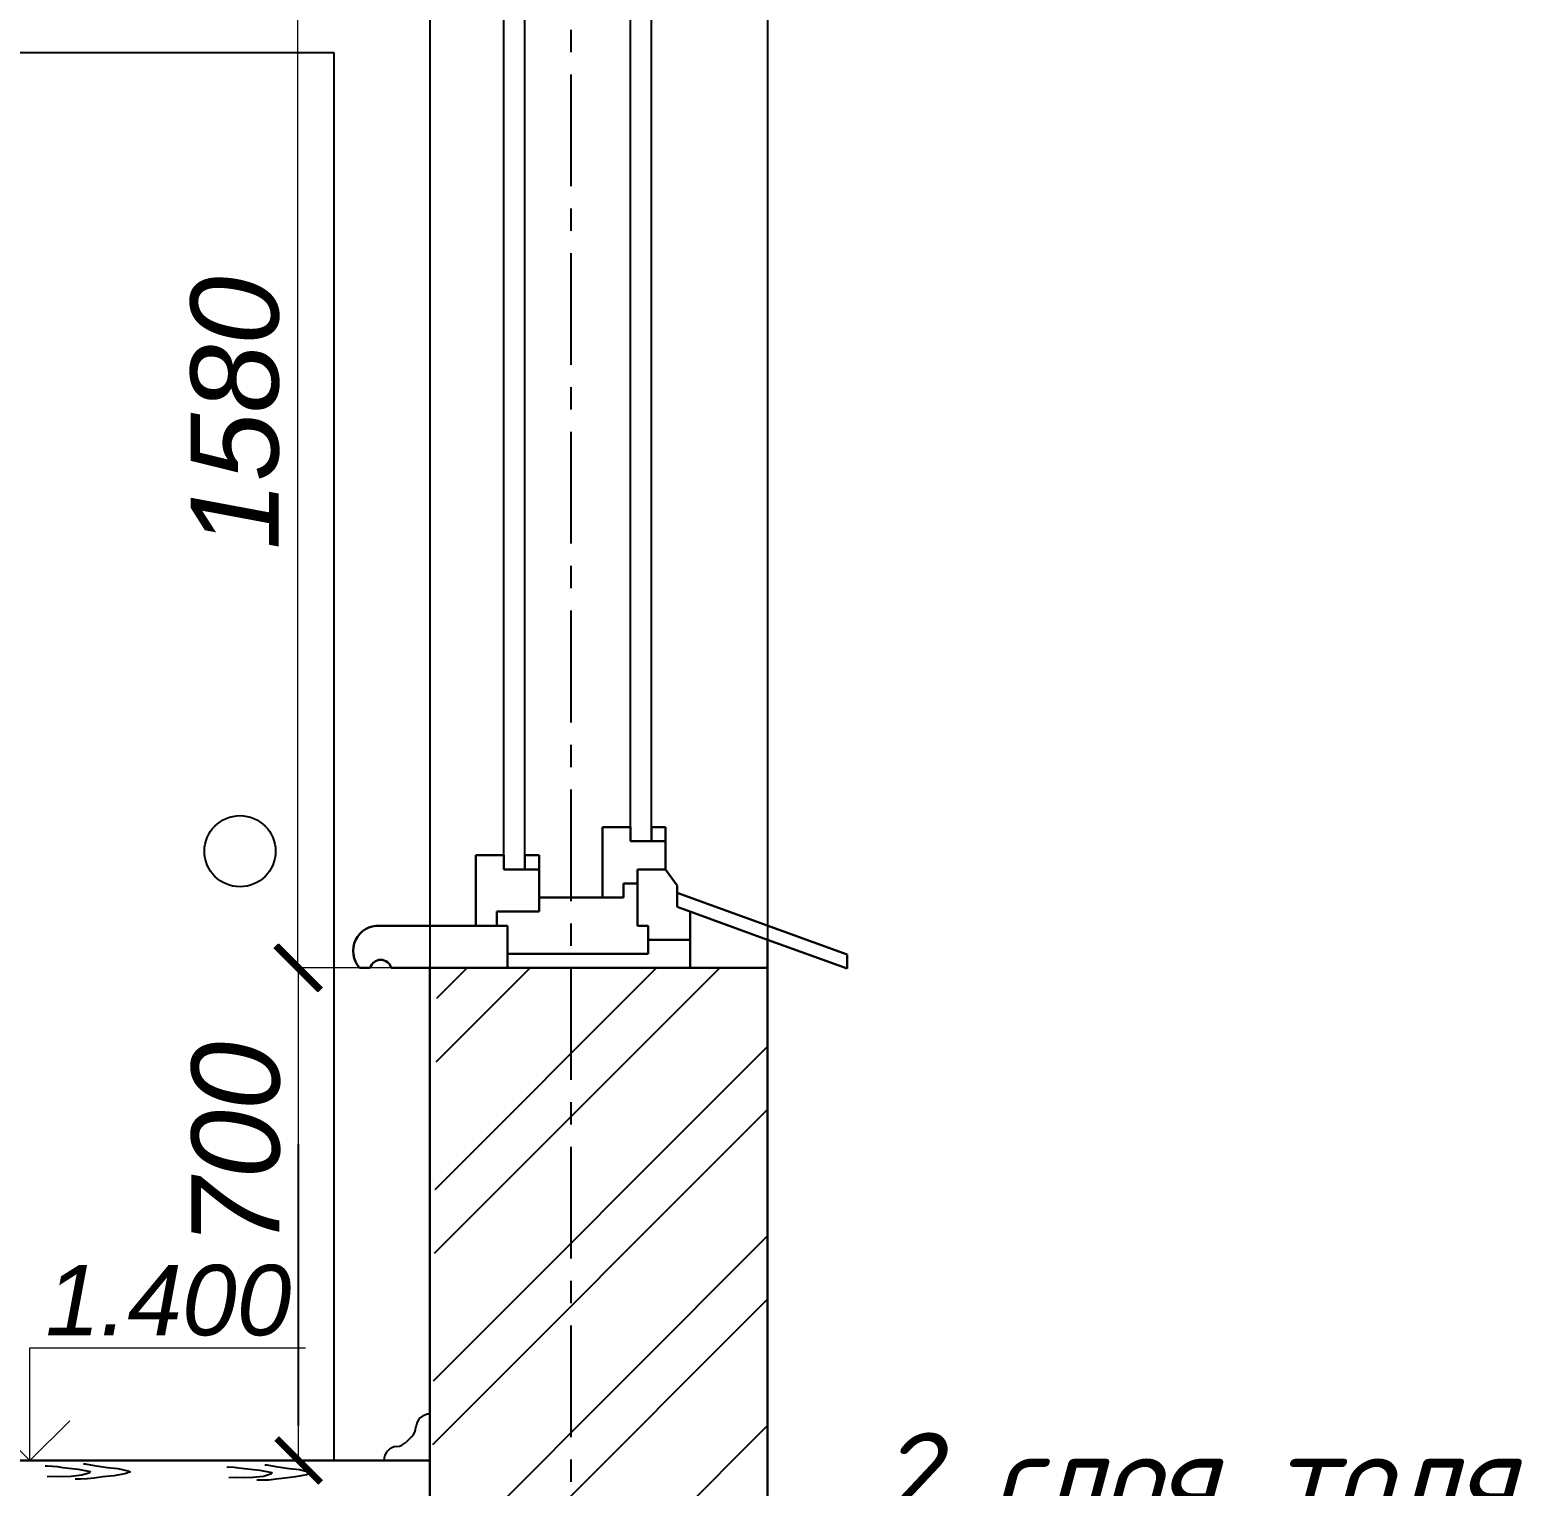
# Model space of a CAD drawing. Header units: millimetres. Extents: x 84778 to 227326, y -44398 to 146312.
# Drawn here: x 203114 to 207356, y -4874 to -735 of the extents above; entities that cross this region are included whole.
import ezdxf

# ---------------------------------------------------------------- set-up
doc = ezdxf.new("R2010")
doc.units = ezdxf.units.MM
doc.header["$LTSCALE"] = 10
doc.linetypes.add('CENTER', pattern=[50.8, 31.75, -6.35, 6.35, -6.35])
doc.linetypes.add('DASHED', pattern=[19.05, 12.7, -6.35])
for name, color, linetype in [('Осевая', 7, 'CENTER'), ('Размерная', 7, 'Continuous'), ('Штриховка', 7, 'DASHED')]:
    doc.layers.add(name, color=color, linetype=linetype)
for name, color, linetype, lineweight in [('Основная', 7, 'Continuous', 30), ('основной', 7, 'Continuous', 30), ('Тонкая', 7, 'Continuous', 25)]:
    doc.layers.add(name, color=color, linetype=linetype, lineweight=lineweight)
doc.styles.add('Isocpeur', font='isocpeui.ttf')
doc.styles.add('STIL 888', font='ARIALI.TTF')

# ---------------------------------------------------------------- blocks, each defined once
blk = doc.blocks.new('_ArchTick')
at = {"color": 0, "linetype": 'ByBlock', "const_width": 0.15}
blk.add_lwpolyline([(-0.5, -0.5), (0.5, 0.5)], dxfattribs=at)

msp = doc.modelspace()

# ---------------------------------------------------------------- linework, layer by layer
for p, q in [((202379.6, -799.4), (203978, -799.4)), ((203978, -799.4), (203978, -4801.4)), ((203878.1, -4701.5), (203878.1, -3902.3)), ((203978, -4801.4), (202384.4, -4801.4))]:
    msp.add_line(p, q)
msp.add_circle((203711.6, -3069.8), 101.1)
at = {"layer": 'Осевая'}
msp.add_line((204651.6, 6250), (204651.6, -15039.6), dxfattribs=at)
at = {"layer": 'Основная', "lineweight": 30}
for p, q in [((204741.6, -3001.4), (204821.6, -3001.4)), ((204741.6, -3201.4), (204741.6, -3001.4)), ((204821.6, -3001.4), (204821.6, -3041.4)), ((204881.6, -3001.4), (204921.6, -3001.4)), ((204881.6, -3041.4), (204881.6, -3001.4)), ((204921.6, -3001.4), (204921.6, -3121.4)), ((204821.6, -3041.4), (204921.6, -3041.4)), ((204381.6, -3281.4), (204381.6, -3081.4)), ((204381.6, -3081.4), (204461.6, -3081.4)), ((204461.6, -3081.4), (204461.6, -3121.4)), ((204521.6, -3081.4), (204561.6, -3081.4)), ((204521.6, -3121.4), (204521.6, -3081.4)), ((204561.6, -3081.4), (204561.6, -3201.4)), ((204461.6, -3121.4), (204561.6, -3121.4)), ((204921.6, -3121.4), (204841.6, -3121.4)), ((204841.6, -3161.4), (204841.6, -3121.4)), ((204954, -3167.7), (204921.6, -3121.4)), ((204801.6, -3161.4), (204801.6, -3201.4)), ((204841.6, -3161.4), (204801.6, -3161.4)), ((204841.6, -3281.4), (204841.6, -3161.4)), ((204954, -3187.7), (204954, -3167.7)), ((204801.6, -3201.4), (204561.6, -3201.4)), ((204561.6, -3201.4), (204561.6, -3241.4)), ((204954, -3227.7), (204954, -3187.7)), ((205437.3, -3363.5), (204954, -3187.7)), ((204441.6, -3241.4), (204441.6, -3281.4)), ((204561.6, -3241.4), (204441.6, -3241.4)), ((204954, -3227.7), (205211.6, -3321.4)), ((204991.6, -3321.4), (204991.6, -3241.4)), ((204251.6, -3281.4), (204108.7, -3281.4)), ((204471.6, -3281.4), (204251.6, -3281.4)), ((204471.6, -3401.4), (204471.6, -3281.4)), ((204871.6, -3281.4), (204841.6, -3281.4)), ((204871.6, -3361.4), (204871.6, -3281.4)), ((204871.6, -3321.4), (204991.6, -3321.4)), ((204991.6, -3321.4), (204991.6, -3401.4)), ((205211.6, -3321.4), (205437.3, -3403.5)), ((205211.6, -3401.4), (205211.6, -3321.4)), ((204471.6, -3361.4), (204871.6, -3361.4)), ((205437.3, -3403.5), (205437.3, -3363.5)), ((204081.6, -3401.4), (204051.6, -3401.4)), ((204271.6, -3401.4), (204141.6, -3401.4)), ((204251.6, -3401.4), (205211.6, -3401.4))]:
    msp.add_line(p, q, dxfattribs=at)
at = {"layer": 'Основная', "lineweight": 30, "ltscale": 0.5}
for p, q in [((204251.6, -3401.4), (204522.6, -3401.4)), ((204546.6, -3401.4), (204897.6, -3401.4))]:
    msp.add_line(p, q, dxfattribs=at)
at = {"layer": 'Основная', "ltscale": 50}
msp.add_line((204251.6, -3401.4), (205211.6, -3401.4), dxfattribs=at)
at = {"layer": 'Основная', "linetype": 'ByBlock', "lineweight": 30, "ltscale": 0.5}
msp.add_line((205211.6, -3401.4), (204251.6, -3401.4), dxfattribs=at)
at = {"layer": 'Основная', "lineweight": 30, "ltscale": 50}
msp.add_line((205211.6, -3401.4), (204251.6, -3401.4), dxfattribs=at)
at = {"layer": 'Основная', "lineweight": 30}
for centre, radius, start, end in [((204105.1, -3353.3), 72, 87.1519, 221.9122), ((204111.6, -3409.6), 31.1, 15.276, 164.724)]:
    msp.add_arc(centre, radius, start, end, dxfattribs=at)
at = {"layer": 'основной', "ltscale": 50}
for p, q in [((204251.6, -5700.8), (204251.6, -3401.4)), ((205211.6, -5700.8), (205211.6, -3401.4)), ((201831.6, -4801.4), (204251.6, -4801.4))]:
    msp.add_line(p, q, dxfattribs=at)
at = {"layer": 'Размерная', "linetype": 'ByBlock', "lineweight": 0, "ltscale": 1000}
for p, q in [((203875.6, -3401.4), (203875.6, -241.4)), ((204250.9, -3401.4), (203874.3, -3401.4)), ((204270.9, -3401.4), (203876.8, -3401.4)), ((203878.1, -4801.4), (203878.1, -3401.4)), ((204250.9, -4801.4), (203876.8, -4801.4))]:
    msp.add_line(p, q, dxfattribs=at)
at = {"layer": 'Размерная', "linetype": 'ByBlock', "lineweight": 20}
for p, q in [((203114.3, -4801.4), (203114.3, -4481.4)), ((203114.3, -4481.4), (203897.8, -4481.4)), ((203001.2, -4688.3), (203114.3, -4801.4)), ((203227.4, -4688.3), (203114.3, -4801.4))]:
    msp.add_line(p, q, dxfattribs=at)
at = {"layer": 'Тонкая', "linetype": 'Continuous', "ltscale": 1000}
for p, q in [((204251.6, -241.4), (204251.6, -3401.4)), ((205211.6, -401.4), (205211.6, -3321.4)), ((204521.6, -3081.4), (204521.6, -506.5)), ((204461.6, -3081.4), (204461.6, -531.4)), ((204821.6, -3001.4), (204821.6, -671.4)), ((204881.6, -3001.4), (204881.6, -662.6))]:
    msp.add_line(p, q, dxfattribs=at)
at = {"layer": 'Тонкая', "ltscale": 1000}
for p, q in [((204264.5, -4212.4), (205075.5, -3401.4)), ((204266.1, -4031.2), (204895.9, -3401.4)), ((204269.2, -3668.8), (204536.7, -3401.4)), ((204270.8, -3487.6), (204357.1, -3401.4)), ((204261.4, -4574.7), (205211.6, -3624.5)), ((204259.8, -4755.9), (205211.6, -3804.1)), ((204256.6, -5118.3), (205211.6, -4163.3)), ((204255.1, -5299.5), (205211.6, -4342.9)), ((204251.9, -5661.8), (205211.6, -4702.2))]:
    msp.add_line(p, q, dxfattribs=at)
at = {"layer": 'Тонкая', "lineweight": -2}
msp.add_line((204200, -4733), (204183.1, -4749.9), dxfattribs=at)
for centre, start, end in [((204171.7, -4704.7), 315, 356.6268), ((204251.6, -4709.4), 90, 176.6268), ((204154.8, -4721.6), 274.2965, 315), ((204160.8, -4801.4), 94.2965, 180)]:
    msp.add_arc(centre, 40, start, end, dxfattribs=at)
at = {"layer": 'Штриховка', "linetype": 'Continuous', "ltscale": 1000}
for p, q in [((203158.1, -4816.9), (203163, -4816.4)), ((203163, -4816.4), (203178.7, -4817.4)), ((203178.7, -4817.4), (203191.5, -4818.9)), ((203191.5, -4818.9), (203208.2, -4821.3)), ((203208.2, -4821.3), (203224.9, -4823.3)), ((203224.9, -4823.3), (203251.9, -4825.8)), ((203251.9, -4825.8), (203285.3, -4832.6)), ((203284.8, -4836.1), (203261.7, -4843.4)), ((203266.2, -4810.6), (203271.6, -4811)), ((203271.6, -4811), (203297.1, -4815.5)), ((203285.3, -4832.6), (203284.8, -4836.1)), ((203297.1, -4815.5), (203334.9, -4820.9)), ((203334.9, -4820.9), (203363.9, -4824.3)), ((203363.9, -4824.3), (203392.4, -4831.2)), ((203400.2, -4833.6), (203384, -4839.5)), ((203392.4, -4831.2), (203400.2, -4833.6)), ((203674.6, -4820), (203679.5, -4819.6)), ((203679.5, -4819.6), (203695.2, -4820.5)), ((203695.2, -4820.5), (203707.9, -4822)), ((203707.9, -4822), (203724.6, -4824.5)), ((203724.6, -4824.5), (203741.3, -4826.4)), ((203741.3, -4826.4), (203768.4, -4828.9)), ((203768.4, -4828.9), (203801.8, -4835.8)), ((203782.6, -4813.7), (203788, -4814.2)), ((203788, -4814.2), (203813.5, -4818.6)), ((203801.8, -4835.8), (203801.3, -4839.2)), ((203813.5, -4818.6), (203851.4, -4824)), ((203851.4, -4824), (203880.3, -4827.4)), ((203880.3, -4827.4), (203908.8, -4834.3)), ((203908.8, -4834.3), (203916.7, -4836.7)), ((203183.1, -4846.9), (203163.5, -4847.8)), ((203205.3, -4847.4), (203183.1, -4846.9)), ((203231.8, -4846.9), (203205.3, -4847.4)), ((203261.7, -4843.4), (203231.8, -4846.9)), ((203258.3, -4854.7), (203243.1, -4854.7)), ((203277, -4853.7), (203258.3, -4854.7)), ((203297.1, -4851.8), (203277, -4853.7)), ((203322.1, -4848.3), (203297.1, -4851.8)), ((203352.6, -4844.9), (203322.1, -4848.3)), ((203384, -4839.5), (203352.6, -4844.9)), ((203699.6, -4850), (203680, -4851)), ((203721.7, -4850.5), (203699.6, -4850)), ((203748.2, -4850), (203721.7, -4850.5)), ((203778.2, -4846.5), (203748.2, -4850)), ((203774.7, -4857.8), (203759.5, -4857.8)), ((203793.4, -4856.9), (203774.7, -4857.8)), ((203801.3, -4839.2), (203778.2, -4846.5)), ((203813.5, -4854.9), (203793.4, -4856.9)), ((203838.6, -4851.5), (203813.5, -4854.9)), ((203869, -4848), (203838.6, -4851.5)), ((203900.5, -4842.6), (203869, -4848)), ((203916.7, -4836.7), (203900.5, -4842.6))]:
    msp.add_line(p, q, dxfattribs=at)

# ---------------------------------------------------------------- block references
at = {"layer": 'Размерная', "linetype": 'ByBlock', "lineweight": 0, "ltscale": 1000, "xscale": 125, "yscale": 125, "zscale": 125}
for p, rotation in [((203875.6, -3401.4), 270), ((203878.1, -3401.4), 90), ((203878.1, -4801.4), 270)]:
    msp.add_blockref('_ArchTick', p, dxfattribs=dict(at, rotation=rotation))

# ---------------------------------------------------------------- texts
at = {"layer": 'Размерная', "linetype": 'ByBlock', "ltscale": 50, "style": 'STIL 888'}
msp.add_text('1.400', height=200, dxfattribs=at).set_placement((203158.5, -4445.5))
at = {"layer": 'Размерная', "linetype": 'ByBlock', "lineweight": 0, "ltscale": 1000, "char_height": 250, "attachment_point": 5, "rotation": 90, "style": 'STIL 888'}
for s, insert in [('1580', (203697.8, -1824.4)), ('700', (203700.4, -3902.3))]:
    msp.add_mtext(s, dxfattribs=dict(at, insert=insert))
at = {"layer": 'Тонкая', "style": 'Isocpeur'}
msp.add_text('2 слоя толя', height=250, dxfattribs=at).set_placement((205518, -4971.7))

doc.saveas('drawing.dxf')
